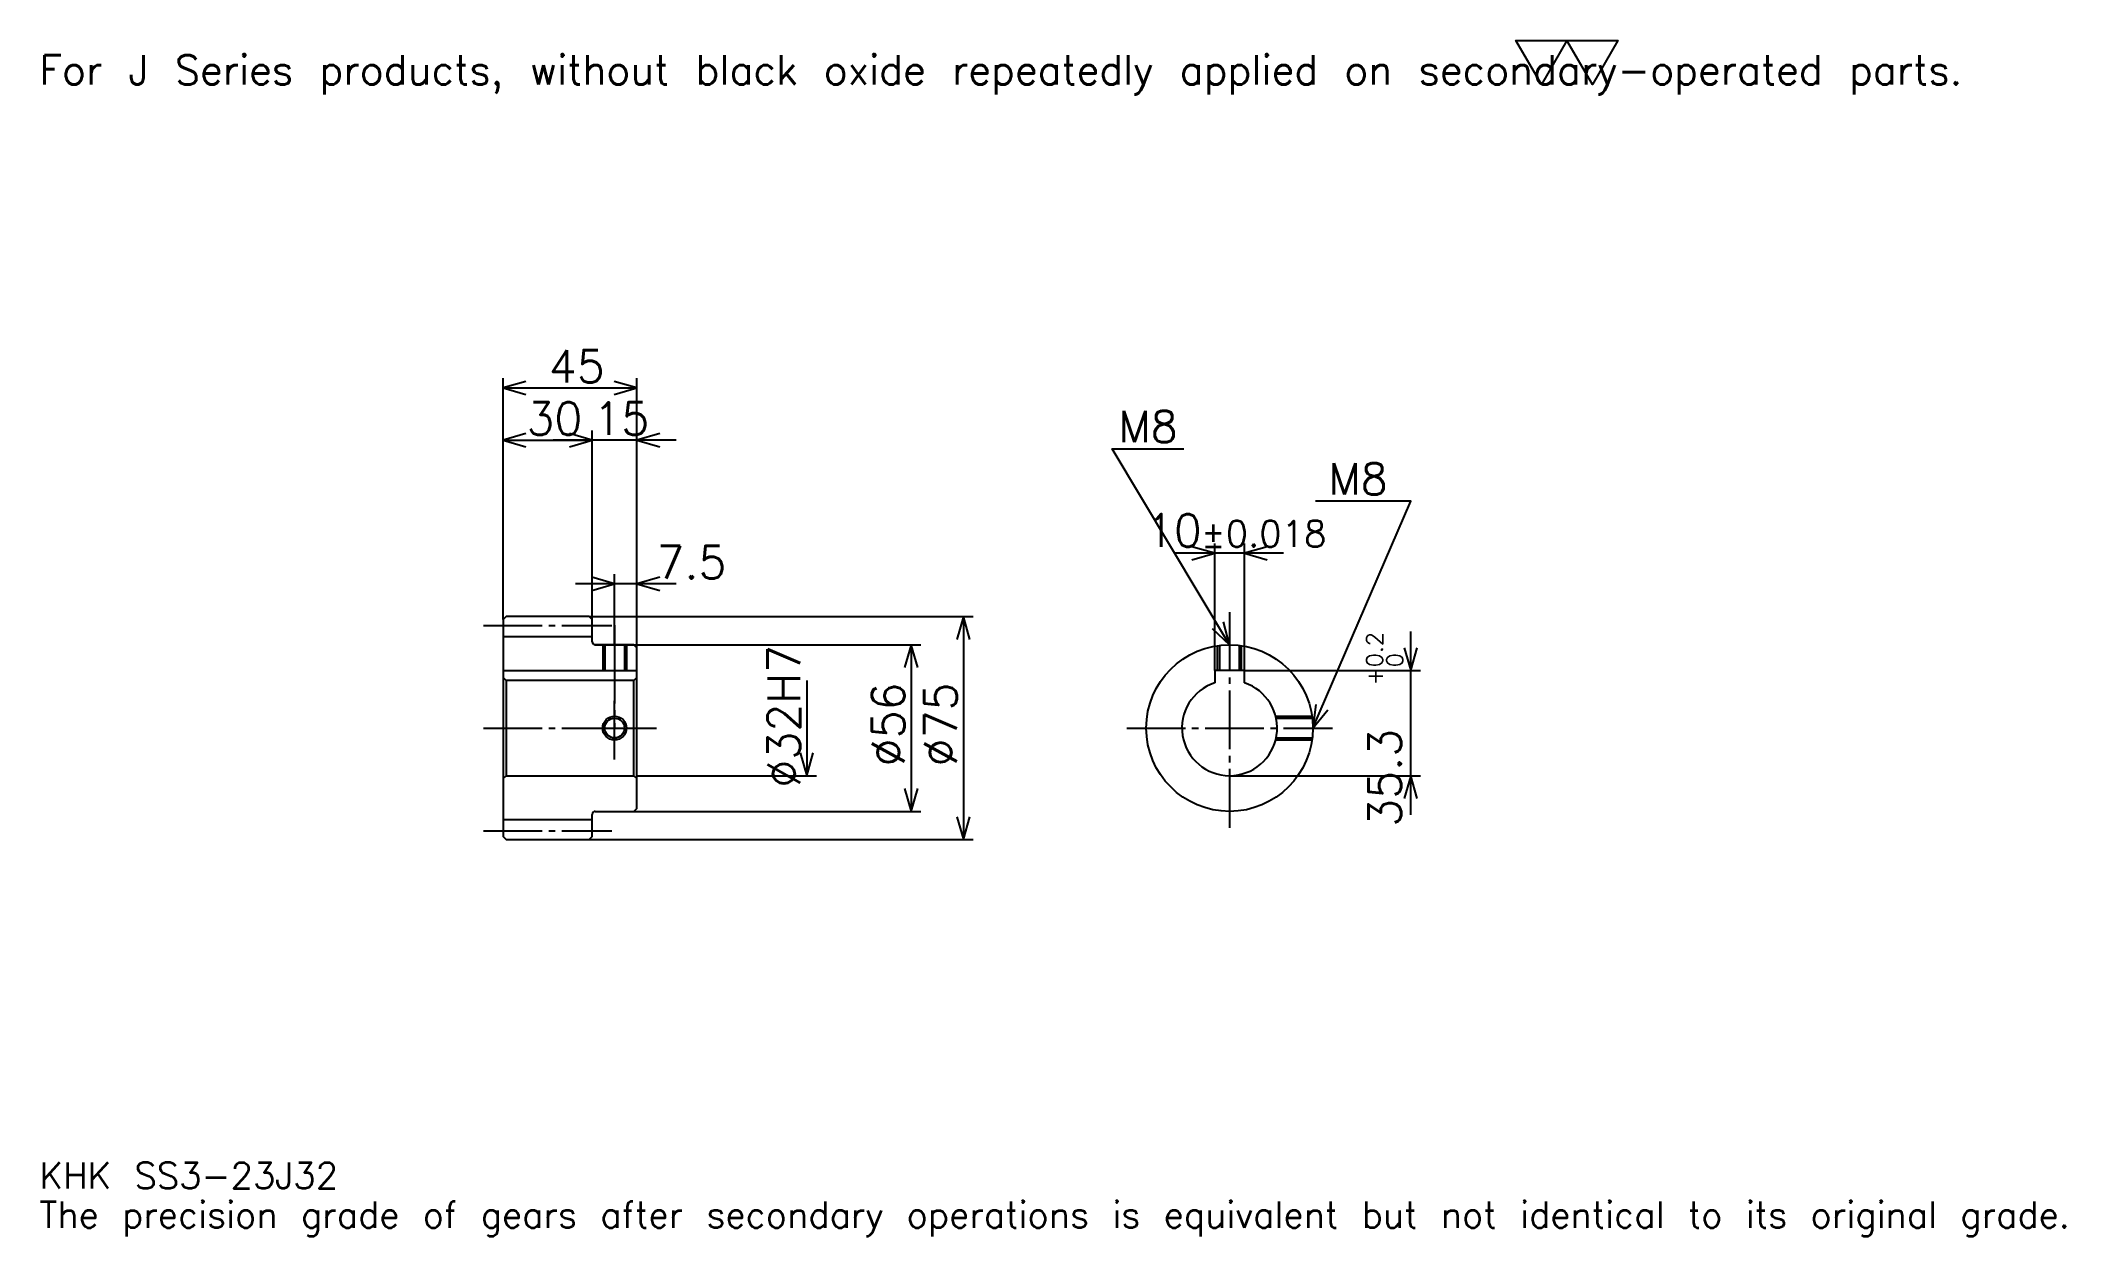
# Model space of a CAD drawing. Extents: x 22 to 703, y 8 to 410.
import ezdxf

# ---------------------------------------------------------------- set-up
doc = ezdxf.new("R2010")
doc.units = 0
doc.linetypes.add('DASHDOT', pattern=[26.347826, 19.76087, -2.195652, 2.195652, -2.195652])
doc.layers.get('0').update_dxf_attribs({"linetype": 'CONTINUOUS'})
doc.layers.add('DASHDOT', color=6, linetype='DASHDOT')
doc.styles.add('KANJI', font='TXT', dxfattribs={"bigfont": 'BIGFONT'})

msp = doc.modelspace()

# ---------------------------------------------------------------- linework, layer by layer
at = {"color": 5}
for p, q in [((177.847809, 216.445648), (177.847809, 296.586945)), ((177.847809, 293.293457), (222.847809, 293.293457)), ((222.847809, 216.445648), (222.847809, 296.586945)), ((177.847809, 275.728271), (207.847809, 275.728271)), ((236.021729, 275.728271), (194.673889, 275.728271)), ((207.847809, 216.445648), (207.847809, 279.021729)), ((417.108673, 198.245651), (417.108673, 240.978256)), ((427.108673, 198.245651), (427.108673, 240.978256)), ((440.282593, 237.684784), (403.934753, 237.684784)), ((236.021729, 227.423904), (202.173889, 227.423904)), ((215.347809, 216.445648), (215.347809, 230.717392)), ((177.847809, 215.445648), (177.847809, 216.445648)), ((206.847809, 216.445648), (222.847809, 216.445648)), ((207.847809, 215.445648), (207.847809, 216.445648)), ((215.347809, 206.945648), (215.347809, 216.445648)), ((215.347809, 206.945648), (215.347809, 216.445648)), ((222.847809, 216.445648), (335.923889, 216.445648)), ((222.847809, 205.945648), (222.847809, 216.445648)), ((332.630432, 216.445648), (332.630432, 141.445648)), ((483.043457, 149.771729), (483.043457, 211.419556)), ((208.847809, 206.945648), (222.847809, 206.945648)), ((222.847809, 206.945648), (318.358673, 206.945648)), ((315.065186, 206.945648), (315.065186, 150.945648)), ((427.108673, 198.245651), (486.336945, 198.245651)), ((279.934753, 194.945648), (279.934753, 162.945648)), ((222.847809, 162.945648), (283.228241, 162.945648)), ((422.108673, 162.945648), (486.336945, 162.945648)), ((208.847809, 150.945648), (222.847809, 150.945648)), ((222.847809, 150.945648), (318.358673, 150.945648)), ((206.847809, 141.445648), (222.847809, 141.445648)), ((222.847809, 141.445648), (335.923889, 141.445648))]:
    msp.add_line(p, q, dxfattribs=at)
at = {"color": 4}
for p, q in [((177.847809, 209.695648), (207.847809, 209.695648)), ((177.847809, 198.245651), (222.847809, 198.245651)), ((178.847809, 194.945648), (178.847809, 162.945648)), ((221.847809, 194.945648), (222.847809, 195.945648)), ((221.847809, 162.945648), (222.847809, 161.945648)), ((177.847809, 148.195648), (207.847809, 148.195648))]:
    msp.add_line(p, q, dxfattribs=at)
at = {"color": 7}
msp.add_lwpolyline([(526.956543, 395.217377), (518.393494, 410.059998), (552.645691, 410.059998), (544.082642, 395.217377), (535.519592, 410.059998), (526.956543, 395.217377)], dxfattribs=at)
at = {"color": 5}
for points in [[(185.532593, 295.489136), (177.847809, 293.293457), (185.532593, 291.097809)], [(215.163025, 291.097809), (222.847809, 293.293457), (215.163025, 295.489136)], [(185.532593, 277.92392), (177.847809, 275.728271), (185.532593, 273.532593)], [(200.163025, 273.532593), (207.847809, 275.728271), (200.163025, 277.92392)], [(200.163025, 273.532593), (207.847809, 275.728271), (200.163025, 277.92392)], [(230.532593, 277.92392), (222.847809, 275.728271), (230.532593, 273.532593)], [(422.108673, 206.945648), (382.586945, 272.815216), (406.739136, 272.815216)], [(450.108673, 178.945648), (483.043457, 255.25), (450.986938, 255.25)], [(409.423889, 235.48912), (417.108673, 237.684784), (409.423889, 239.880432)], [(434.793457, 239.880432), (427.108673, 237.684784), (434.793457, 235.48912)], [(207.663025, 225.228256), (215.347809, 227.423904), (207.663025, 229.619568)], [(230.532593, 229.619568), (222.847809, 227.423904), (230.532593, 225.228256)], [(334.82605, 208.760864), (332.630432, 216.445648), (330.434753, 208.760864)], [(416.272125, 212.40564), (422.108673, 206.945648), (420.037659, 214.664948)], [(317.260864, 199.260864), (315.065186, 206.945648), (312.869568, 199.260864)], [(480.847809, 205.930435), (483.043457, 198.245651), (485.239105, 205.930435)], [(451.138153, 186.871368), (450.108673, 178.945648), (455.169922, 185.131149)], [(277.739105, 170.630432), (279.934753, 162.945648), (282.130432, 170.630432)], [(312.869568, 158.630432), (315.065186, 150.945648), (317.260864, 158.630432)], [(485.239105, 155.260864), (483.043457, 162.945648), (480.847809, 155.260864)], [(330.434753, 149.130432), (332.630432, 141.445648), (334.82605, 149.130432)]]:
    msp.add_lwpolyline(points, dxfattribs=at)
at = {"color": 4}
for points in [[(207.847809, 207.945648), (207.847809, 215.445648), (206.847809, 216.445648), (178.847809, 216.445648), (177.847809, 215.445648), (177.847809, 161.945648)], [(208.847809, 150.945648), (221.847809, 150.945648), (222.847809, 151.945648), (222.847809, 205.945648), (221.847809, 206.945648), (208.847809, 206.945648)], [(211.347809, 206.945648), (211.347809, 198.245651)], [(212.022812, 206.945648), (212.022812, 198.245651)], [(218.672806, 206.945648), (218.672806, 198.245651)], [(219.347809, 206.945648), (219.347809, 198.245651)], [(418.108673, 198.245651), (418.108673, 206.658463)], [(418.783691, 198.245651), (418.783691, 206.747528)], [(425.433655, 198.245651), (425.433655, 206.747528)], [(426.108673, 198.245651), (426.108673, 206.658463)], [(427.108673, 194.144333), (427.108673, 198.245651), (417.108673, 198.245651), (417.108673, 194.144333)], [(177.847809, 161.945648), (178.847809, 162.945648), (221.847809, 162.945648), (221.847809, 194.945648), (178.847809, 194.945648), (177.847809, 195.945648)], [(437.600616, 182.945648), (449.821472, 182.945648)], [(437.759369, 182.270645), (449.910553, 182.270645)], [(437.600616, 174.945648), (449.821472, 174.945648)], [(437.759369, 175.620651), (449.910553, 175.620651)], [(177.847809, 161.945648), (177.847809, 142.445648), (178.847809, 141.445648), (206.847809, 141.445648), (207.847809, 142.445648), (207.847809, 149.945648)]]:
    msp.add_lwpolyline(points, dxfattribs=at)
for centre, radius in [((422.108673, 178.945648), 28), ((215.347809, 178.945648), 3.325)]:
    msp.add_circle(centre, radius, dxfattribs=at)
at = {"color": 7}
msp.add_circle((215.347809, 178.945648), 4, dxfattribs=at)
at = {"color": 4}
for centre, radius, start, end in [((208.847809, 207.945648), 1, 180, 270), ((422.108673, 178.945648), 16, 108.209957329, 71.790042671), ((208.847809, 149.945648), 1, 90, 180)]:
    msp.add_arc(centre, radius, start, end, dxfattribs=at)
at = {"layer": 'DASHDOT', "color": 7}
for p, q in [((422.108673, 217.923904), (422.108673, 144.358688)), ((171.260849, 213.445648), (214.434769, 213.445648)), ((215.347809, 206.945648), (215.347809, 178.945648)), ((171.260849, 178.945648), (229.434769, 178.945648)), ((387.521729, 178.945648), (456.695648, 178.945648)), ((171.260849, 144.445648), (214.434769, 144.445648))]:
    msp.add_line(p, q, dxfattribs=at)
for points in [[(215.347809, 213.532608), (215.347809, 191.658691)], [(215.347809, 168.358688), (215.347809, 189.532608)], [(204.760849, 178.945648), (225.934769, 178.945648)]]:
    msp.add_lwpolyline(points, dxfattribs=at)

# ---------------------------------------------------------------- texts
at = {"color": 7, "style": 'KANJI'}
for s, height, p in [('For J Series products, without black oxide repeatedly applied on secondary-operated parts.', 9.880435, (21.956522, 395.217377)), ('45', 10.978261, (193.211945, 295.049988)), ('30', 10.978261, (185.711945, 277.484772)), ('15', 10.978261, (208.211945, 277.484772)), ('M8', 10.539131, (384.782593, 275.010864)), ('M8', 10.539131, (455.378235, 257.445648)), ('10', 10.978261, (393.958252, 239.880432)), ('%%p0.018', 8.782609, (412.510132, 239.880432)), ('7.5', 10.978261, (229.434769, 229.180435)), ('KHK SS3-23J32', 8.782609, (21.956522, 24.152174)), ('The precision grade of gears after secondary operations is equivalent but not identical to its original grade.', 8.782609, (21.956522, 10.978261))]:
    msp.add_text(s, height=height, dxfattribs=at).set_placement(p)
for s, height, p in [('%%c32H7', 10.978261, (277.739105, 158.910324)), ('0.2', 5.48913, (473.602142, 199.428772)), ('+', 5.48913, (473.602142, 193.280945)), ('0', 5.48913, (480.408661, 199.428772)), ('%%c56', 10.978261, (312.869568, 166.046188)), ('%%c75', 10.978261, (330.434753, 166.046188)), ('35.3', 10.978261, (479.749969, 145.762695))]:
    msp.add_text(s, height=height, rotation=90, dxfattribs=at).set_placement(p)

doc.saveas('drawing.dxf')
